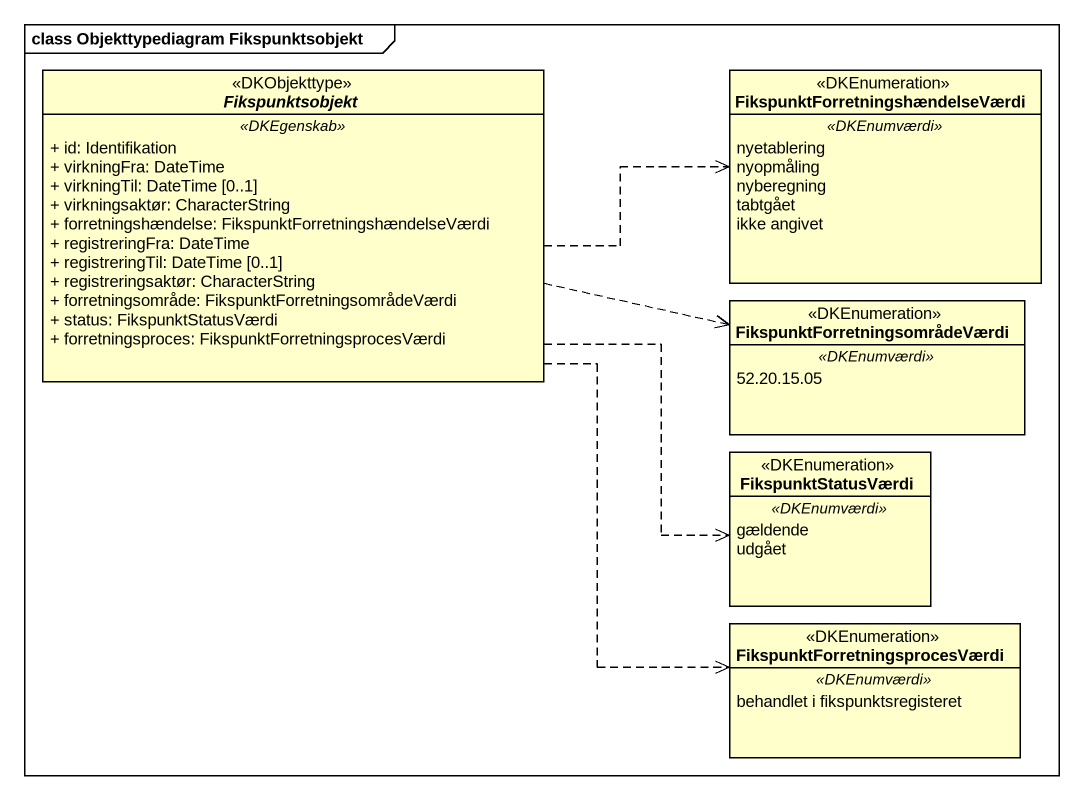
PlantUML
@startuml
mainframe class Objekttypediagram Fikspunktsobjekt
hide circle
hide empty members
skinparam classAttributeIconSize 0
abstract class Fikspunktsobjekt <<DKObjekttype>> {
  .. <<DKEgenskab>> ..
  + id: Identifikation
  + virkningFra: DateTime
  + virkningTil: DateTime [0..1]
  + virkningsaktør: CharacterString
  + forretningshændelse: FikspunktForretningshændelseVærdi
  + registreringFra: DateTime
  + registreringTil: DateTime [0..1]
  + registreringsaktør: CharacterString
  + forretningsområde: FikspunktForretningsområdeVærdi
  + status: FikspunktStatusVærdi
  + forretningsproces: FikspunktForretningsprocesVærdi
}
enum "FikspunktForretningshændelseVærdi" as FikspunktForretningshændelse <<DKEnumeration>> {
  .. <<DKEnumværdi>> ..
  nyetablering
  nyopmåling
  nyberegning
  tabtgået
  ikke angivet
}
enum "FikspunktForretningsområdeVærdi" as FikspunktForretningsområdeVæ <<DKEnumeration>> {
  .. <<DKEnumværdi>> ..
  52.20.15.05
}
enum FikspunktStatusVærdi <<DKEnumeration>> {
  .. <<DKEnumværdi>> ..
  gældende
  udgået
}
enum "FikspunktForretningsprocesVærdi" as FikspunktForretningsprocesVæ <<DKEnumeration>> {
  .. <<DKEnumværdi>> ..
  behandlet i fikspunktsregisteret
}
Fikspunktsobjekt .right.> FikspunktForretningshændelse
Fikspunktsobjekt .right.> FikspunktForretningsområdeVæ
Fikspunktsobjekt .right.> FikspunktStatusVærdi
Fikspunktsobjekt ..> FikspunktForretningsprocesVæ
@enduml
